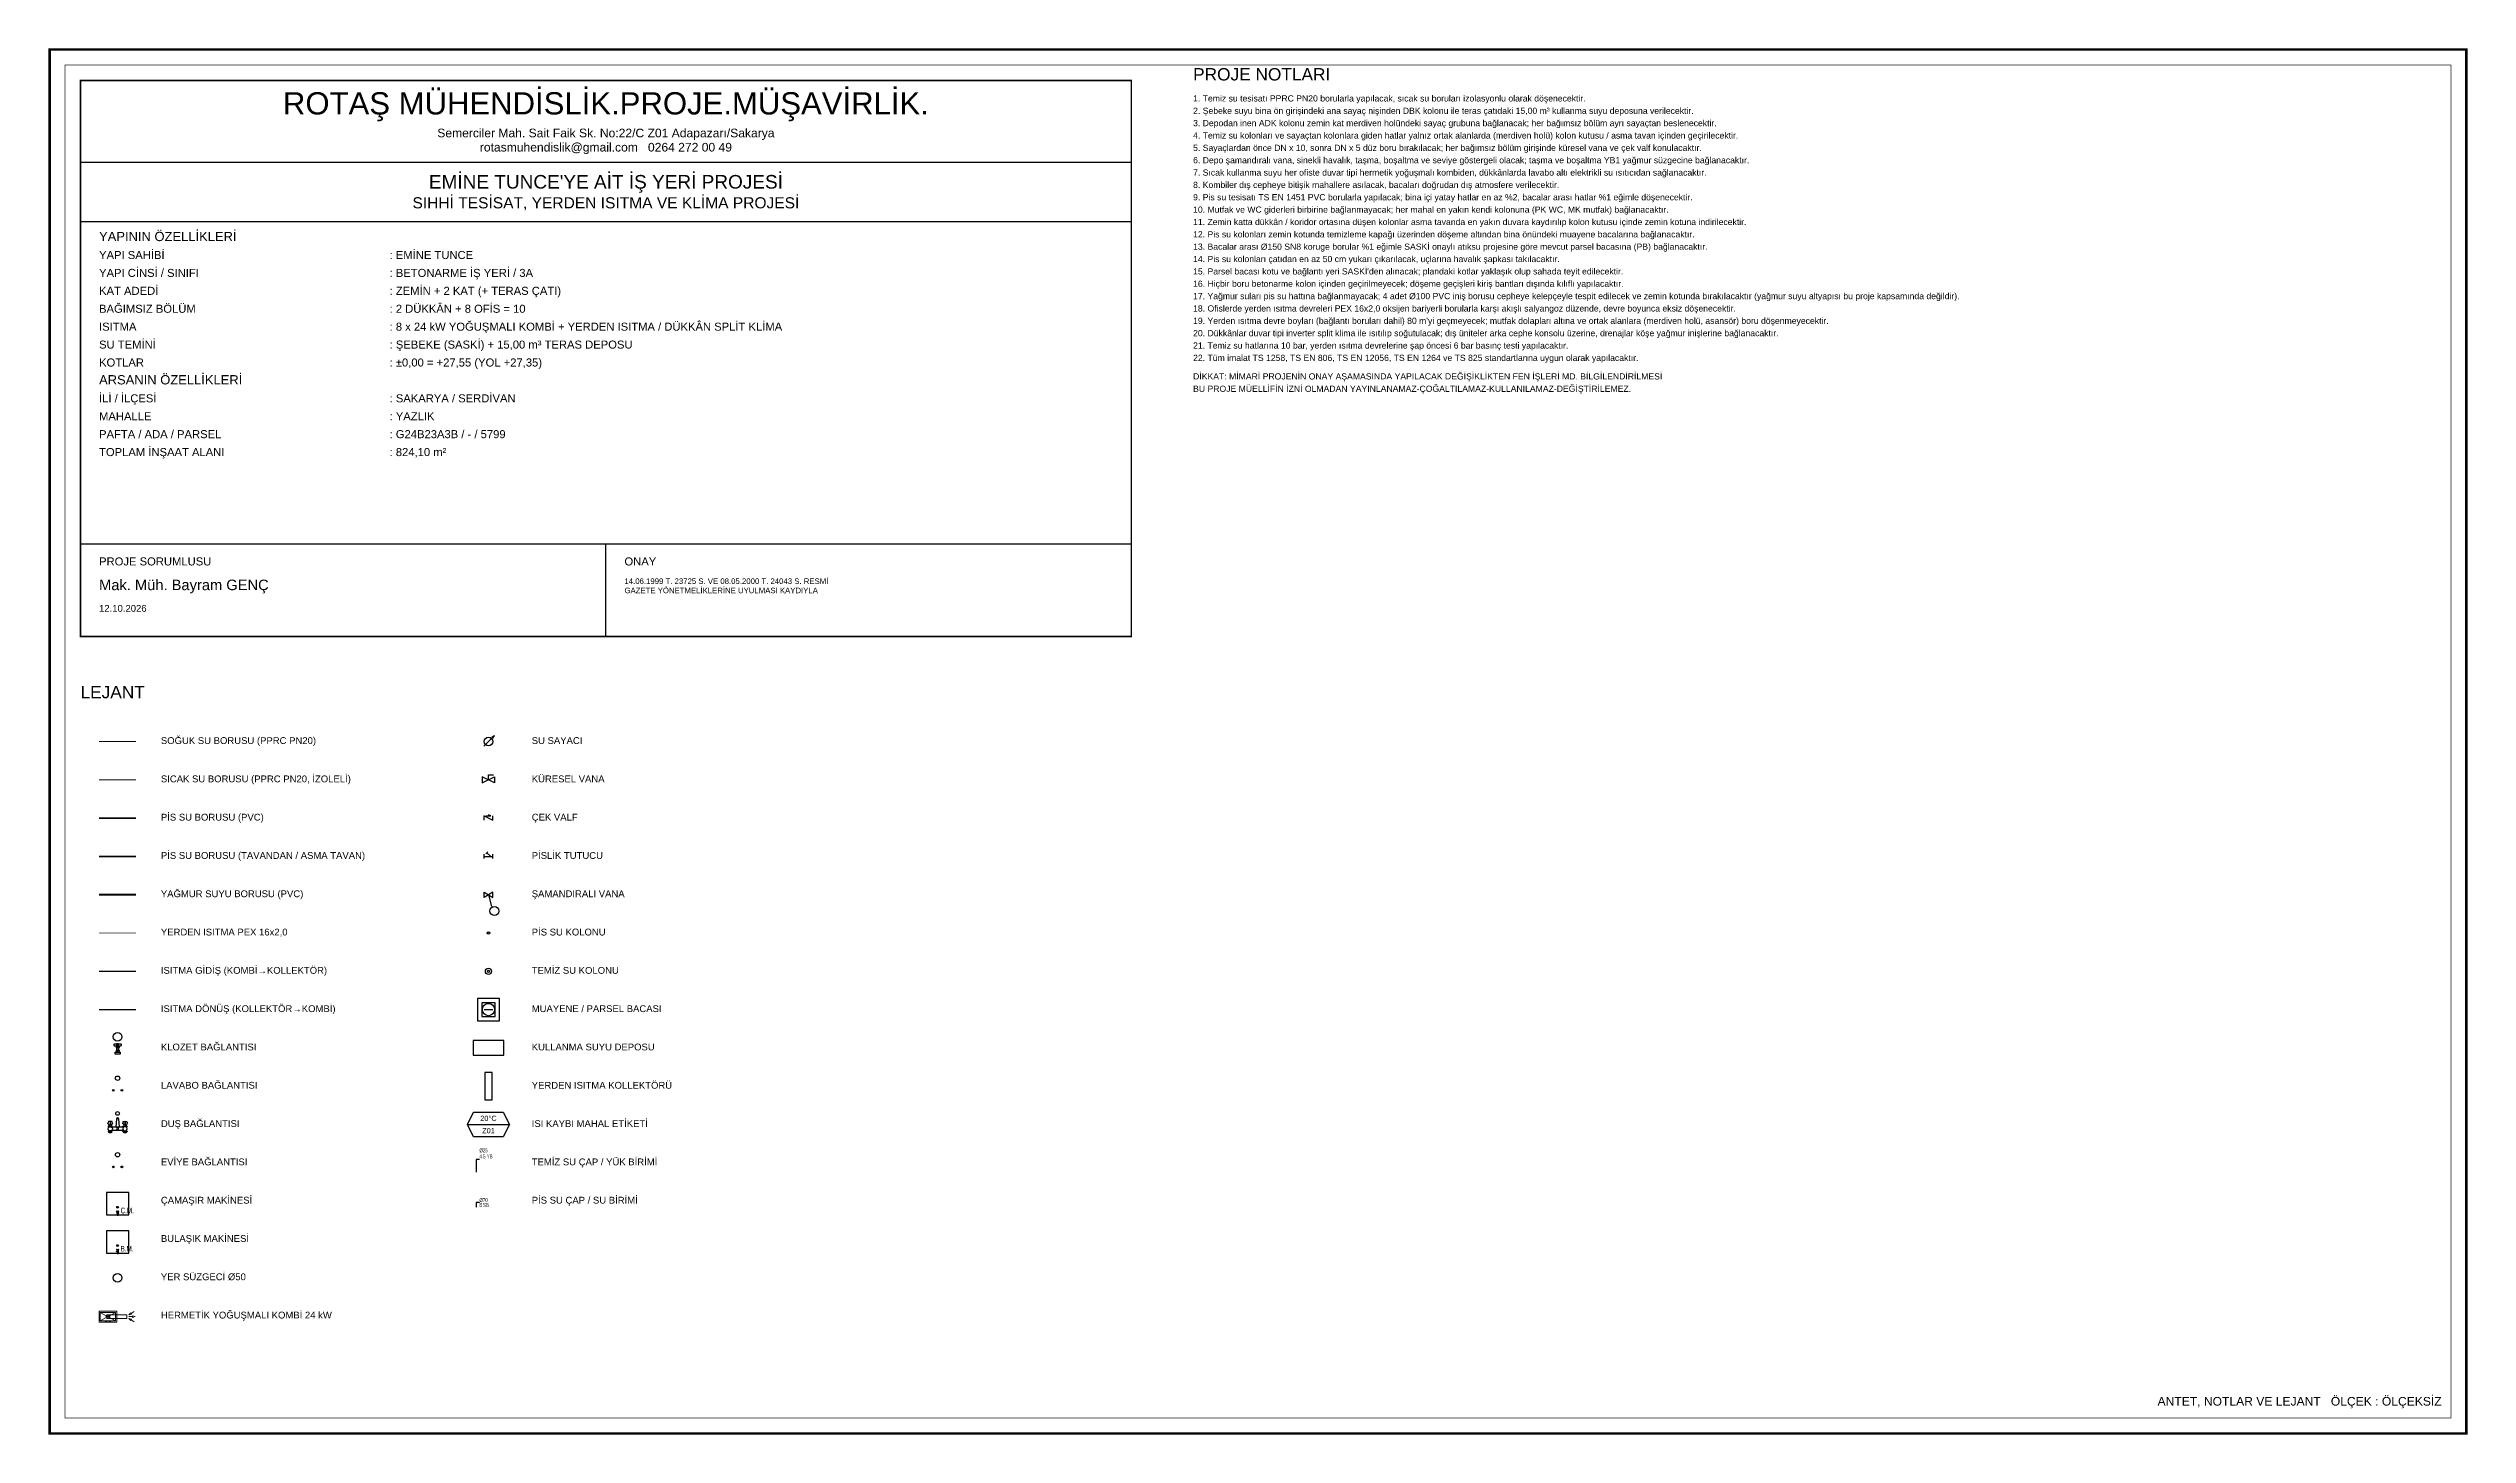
# Model space of a CAD drawing. Header units: centimetres. Extents: x -3952 to 26292, y -15092 to -10712.
# Drawn here: x -3952 to -38, y -13152 to -10908 of the extents above; entities that cross this region are included whole.
import ezdxf
from ezdxf.enums import TextEntityAlignment as Align

# ---------------------------------------------------------------- set-up
doc = ezdxf.new("R2010")
doc.units = ezdxf.units.CM
for name, pattern in [('BASMA HATTI', [31, 25, -6]), ('DASHED', [18, 12, -6]), ('ISITMA DONUS HATTI', [26, 20, -6]), ('PIS', [38, 30, -8]), ('PISSU HATTI', [26, 20, -6]), ('YAGMUR HATTI', [36, 30, -6])]:
    doc.linetypes.add(name, pattern=pattern)
for name, color, linetype in [('MD-YUK-BIRIMI', 7, 'Continuous'), ('MTY-ISIKAYBIMAHAL', 2, 'Continuous'), ('MTY-ISITMA-DONUS-BORU', 30, 'ISITMA DONUS HATTI'), ('MTY-ISITMA-GIDIS-BORU', 10, 'Continuous'), ('MTY-KOLLETOR', 7, 'Continuous'), ('MTY-PAFTA', 7, 'Continuous'), ('MTY-PEX-BORU', 1, 'Continuous'), ('MTY-PIS-SU-BORUSU', 6, 'PIS'), ('MTY-PISSU-BORU-TAVANDAN', 6, 'PISSU HATTI'), ('MTY-PISSU-CAP', 211, 'Continuous'), ('MTY-PISSU-KOLON', 211, 'DASHED'), ('MTY-ROGAR', 5, 'Continuous'), ('MTY-SICAKSU-BORU', 1, 'BASMA HATTI'), ('MTY-SOGUKSU-BORU', 5, 'Continuous'), ('MTY-TEFRIS', 15, 'Continuous'), ('MTY-TEMIZSU-CAP', 101, 'Continuous'), ('MTY-VANA', 1, 'Continuous'), ('MTY-YAGMUR-BORUSU', 3, 'YAGMUR HATTI'), ('MTY-YAZI', 7, 'Continuous'), ('MTY-YUK-BIRIMI', 7, 'Continuous'), ('RAST-TEM-SU DEPOSU', 11, 'Continuous')]:
    doc.layers.add(name, color=color, linetype=linetype)
doc.layers.add('ROTAS-PAFTA-SINIRI', color=8, linetype='Continuous', plot=False)
doc.styles.add('CAP', font='wturkce.SHX', dxfattribs={"width": 0.65})
doc.styles.add('MTY_CAP', font='wturkce.SHX', dxfattribs={"width": 0.65, "height": 20})
doc.styles.add('MTYCAPLT', font='arial.ttf', dxfattribs={"width": 0.65, "height": 1})
doc.styles.add('ROTAS', font='arial.ttf')

# ---------------------------------------------------------------- blocks, each defined once
blk = doc.blocks.new('ROTAS_PAFTA')
blk.add_lwpolyline([(0, 0), (1, 0), (1, 1), (0, 1)], close=True)
blk = doc.blocks.new('KLOZET1')
at = {"layer": 'MTY-TEFRIS', "color": 15}
blk.add_lwpolyline([(-3.9, 11.4, 0.414214), (-4.5, 10.8), (-4.5, 10.3, 0.414214), (-3.9, 9.7), (3.9, 9.7, 0.414214), (4.5, 10.3), (4.5, 10.8, 0.414214), (3.9, 11.4)], format="xyb", close=True, dxfattribs=at)
for points in [[(3, 0), (-3, 0), (-3, 2.3), (3, 2.3)], [(-0.8, 11.5), (0.8, 11.5), (0.8, 12), (-0.8, 12)], [(-0.8, 8.9), (0.8, 8.9), (0.8, 9.7), (-0.8, 9.7)]]:
    blk.add_lwpolyline(points, close=True, dxfattribs=at)
for points in [[(-1.6, 8.6), (-1.6, 7.5)], [(-1.6, 4.4), (-1.6, 3.4)], [(-1.3, 3.2), (-1.3, 2.3), (1.4, 2.3), (1.4, 3.2)], [(-1.2, 7.2), (-1.2, 4.8)], [(1.1, 8.9), (-1.1, 8.9)], [(-1.1, 7.3), (1.1, 7.3)], [(1.1, 4.7), (-1.1, 4.7)], [(-1.1, 3.1), (1.1, 3.1)], [(-0.5, 8.6), (-0.5, 7.5)], [(-0.5, 4.4), (-0.5, 3.4)], [(0.6, 8.6), (0.6, 7.5)], [(0.6, 4.4), (0.6, 3.4)], [(1.3, 4.8), (1.3, 5.2), (1.3, 7.2)], [(1.7, 8.6), (1.7, 7.5)], [(1.7, 4.4), (1.7, 3.4)]]:
    blk.add_lwpolyline(points, dxfattribs=at)
at = {"layer": 'MTY-TEFRIS', "color": 15, "elevation": 0}
for points in [[(-1, 10.3), (-1, 10.8, -0.414214), (-0.4, 11.4)], [(1, 10.3), (1, 10.8, 0.414214), (0.4, 11.4)]]:
    blk.add_lwpolyline(points, format="xyb", dxfattribs=at)
at = {"layer": 'MTY-TEFRIS', "color": 6}
blk.add_circle((0, 20), 5, dxfattribs=at)
at = {"layer": 'MTY-TEFRIS', "color": 15}
for centre, radius, start, end in [((-1.1, 8.1), 0.734, 41.7592, 138.241), ((-1.1, 8), 0.734, 221.7593, 318.2408), ((-1.1, 4), 0.734, 41.7592, 138.241), ((-1.1, 3.8), 0.734, 221.7593, 318.2408), ((-0.4, 10.3, 0), 0.641, 179.9998, 270.0001), ((0, 8.1), 0.734, 41.7592, 138.241), ((0, 8), 0.734, 221.7593, 318.2408), ((0, 4), 0.734, 41.7592, 138.241), ((0, 3.8), 0.734, 221.7593, 318.2408), ((0.4, 10.3, 0), 0.641, 270.0001, 0), ((1.1, 8.1), 0.734, 41.7592, 138.241), ((1.1, 8), 0.734, 221.7593, 318.2408), ((1.1, 4), 0.734, 41.7592, 138.241), ((1.1, 3.8), 0.734, 221.7593, 318.2408)]:
    blk.add_arc(centre, radius, start, end, dxfattribs=at)
at = {"layer": 'MD-YUK-BIRIMI', "color": 6, "style": 'MTYCAPLT', "width": 0.65}
for tag, p in [('PSCP_001', (-1.3, 24.5)), ('PS_001', (-0.6, 19.5))]:
    blk.add_attdef(tag, p, '', height=1, dxfattribs=at)
at = {"layer": 'MD-YUK-BIRIMI', "color": 3, "style": 'MTYCAPLT', "width": 0.65}
for tag, p in [('SOCP_001', (-1.3, 1.8)), ('SO_001', (-0.7, -0.5))]:
    blk.add_attdef(tag, p, '', height=1, dxfattribs=at)
blk = doc.blocks.new('LAVABO1')
at = {"layer": 'MTY-TEFRIS', "color": 3, "ltscale": 10}
blk.add_circle((-5, 1), 1, dxfattribs=at)
at = {"layer": 'MTY-TEFRIS', "color": 6}
blk.add_circle((0, 15), 2.5, dxfattribs=at)
at = {"layer": 'MTY-TEFRIS', "color": 1, "ltscale": 10}
blk.add_circle((5, 1), 1, dxfattribs=at)
at = {"layer": 'MD-YUK-BIRIMI', "color": 3, "style": 'MTYCAPLT', "width": 0.65}
for tag, p in [('SOCP_001', (-6.3, -0.5)), ('SO_001', (-5.7, 0.5))]:
    blk.add_attdef(tag, p, '', height=1, dxfattribs=at)
at = {"layer": 'MD-YUK-BIRIMI', "color": 6, "style": 'MTYCAPLT', "width": 0.65}
for tag, p in [('PSCP_001', (-1.3, 17)), ('PS_001', (-0.6, 14.5))]:
    blk.add_attdef(tag, p, '', height=1, dxfattribs=at)
at = {"layer": 'MD-YUK-BIRIMI', "color": 1, "style": 'MTYCAPLT', "width": 0.65}
for tag, p in [('SCCP_001', (3.7, -0.5)), ('SC_001', (4.4, 0.5))]:
    blk.add_attdef(tag, p, '', height=1, dxfattribs=at)
blk = doc.blocks.new('DUS TEKNESI1')
at = {"layer": 'MTY-TEFRIS'}
for points in [[(-10, 13.9), (-10, 12.2, -0.146062), (-11.3, 8.9, 0.113221), (-13.3, 11.5, -0.416893), (-13.3, 12)], [(-6.7, 12, -0.17585), (-7.5, 13.9), (-12.5, 13.9, -0.17585), (-13.3, 12)], [(-12.8, 0.5), (-12.8, 0), (-10, 0), (-7.2, 0), (-7.2, 0.5, 0.153746), (-12.8, 0.5), (-10, 0.5), (-7.2, 0.5)], [(-8.6, 6.9, -0.601952), (-8.6, 1.6), (-8.6, 0.8)], [(0, 18.4), (-0.6, 18.4, 0.391322), (-1.3, 17.8), (-2.2, 6.3)], [(0, 18.4), (0.6, 18.4, -0.391322), (1.3, 17.8), (2.2, 6.3)], [(6.7, 12, 0.17585), (7.5, 13.9), (12.5, 13.9, 0.17585), (13.3, 12)], [(8.6, 6.9, 0.601952), (8.6, 1.6), (11.4, 1.6, 0.601952), (11.4, 6.9)], [(12.8, 0.5), (12.8, 0), (10, 0), (7.2, 0), (7.2, 0.5, -0.153746), (12.8, 0.5), (10, 0.5), (7.2, 0.5)], [(10, 13.9), (10, 12.2, 0.146062), (11.3, 8.9, -0.113221), (13.3, 11.5)]]:
    blk.add_lwpolyline(points, format="xyb", dxfattribs=at)
for points in [[(-12.8, 7.5), (-10, 7.5), (-7.2, 7.5), (-7.2, 8), (-10, 8), (-12.8, 8)], [(-8.6, 0), (-8.6, -1), (-11.4, -1), (-11.4, 0)], [(12.8, 7.5), (10, 7.5), (7.2, 7.5), (7.2, 8), (10, 8), (12.8, 8)], [(11.4, 0), (11.4, -1), (8.6, -1), (8.6, 0)]]:
    blk.add_lwpolyline(points, close=True, dxfattribs=at)
for points in [[(-11.6, 9.5), (-11.6, 8)], [(-11.4, 7.5), (-11.4, 6.9), (-8.6, 6.9)], [(-8.6, 1.6), (-11.4, 1.6), (-11.4, 0.8)], [(-8.6, 7.5), (-8.6, 6.9)], [(-8.4, 9.5), (-8.4, 8)], [(7.8, 6.3), (-7.8, 6.3)], [(-7.8, 2.3), (7.8, 2.3)], [(8.4, 9.5), (8.4, 8)], [(11.4, 7.5), (11.4, 6.9), (8.6, 6.9)], [(8.6, 7.5), (8.6, 6.9)], [(8.6, 1.6), (8.6, 0.8)], [(11.4, 1.6), (11.4, 0.8)], [(11.6, 9.5), (11.6, 8)]]:
    blk.add_lwpolyline(points, dxfattribs=at)
at = {"layer": 'MTY-TEFRIS', "color": 6}
blk.add_circle((0, 25), 2.5, dxfattribs=at)
at = {"layer": 'MTY-TEFRIS'}
for centre, radius, start, end in [((-10, 4.3), 2.96, 117.9084, 242.0919), ((-10, 2.2), 11.8, 79.4131, 100.5868), ((-3.8, 12.8), 6.25, 185.208, 218.4476), ((-2, 5.9), 7.27, 130.2551, 156.0938), ((-6.9, 11.7), 0.344, 310.5655, 41.0891), ((0, 17.2), 1.6, 330.6975, 209.3026), ((0, 4.3), 1.37, 90.0002, 270.0001), ((0, 4.3), 1.37, 270.0001, 90.0002), ((6.9, 11.7), 0.344, 138.9108, 229.4346), ((2, 5.9), 7.27, 23.9063, 49.7447), ((10, 2.2), 11.8, 79.4131, 100.5868), ((3.8, 12.8), 6.25, 321.5525, 354.7921), ((13.1, 11.7), 0.344, 310.5655, 41.0891)]:
    blk.add_arc(centre, radius, start, end, dxfattribs=at)
at = {"layer": 'MD-YUK-BIRIMI', "color": 3, "style": 'MTYCAPLT', "width": 0.65}
for tag, p in [('SO_001', (-10.7, -0.5)), ('SOCP_001', (-11.3, -1.5))]:
    blk.add_attdef(tag, p, '', height=1, dxfattribs=at)
at = {"layer": 'MD-YUK-BIRIMI', "color": 6, "style": 'MTYCAPLT', "width": 0.65}
for tag, p in [('PSCP_001', (-1.3, 27)), ('PS_001', (-0.6, 24.5))]:
    blk.add_attdef(tag, p, '', height=1, dxfattribs=at)
at = {"layer": 'MD-YUK-BIRIMI', "color": 1, "style": 'MTYCAPLT', "width": 0.65}
for tag, p in [('SC_001', (9.4, -0.5)), ('SCCP_001', (8.7, -1.5))]:
    blk.add_attdef(tag, p, '', height=1, dxfattribs=at)
blk = doc.blocks.new('EVIYE1')
at = {"layer": 'MTY-TEFRIS', "color": 3, "ltscale": 10}
blk.add_circle((-5, 1), 1, dxfattribs=at)
at = {"layer": 'MTY-TEFRIS', "color": 6}
blk.add_circle((0, 15), 2.5, dxfattribs=at)
at = {"layer": 'MTY-TEFRIS', "color": 1, "ltscale": 10}
blk.add_circle((5, 1), 1, dxfattribs=at)
at = {"layer": 'MD-YUK-BIRIMI', "color": 3, "style": 'MTYCAPLT', "width": 0.65}
for tag, p in [('SOCP_001', (-6.3, -0.5)), ('SO_001', (-5.7, 0.5))]:
    blk.add_attdef(tag, p, '', height=1, dxfattribs=at)
at = {"layer": 'MD-YUK-BIRIMI', "color": 6, "style": 'MTYCAPLT', "width": 0.65}
for tag, p in [('PSCP_001', (-1.3, 17)), ('PS_001', (-0.6, 14.5))]:
    blk.add_attdef(tag, p, '', height=1, dxfattribs=at)
at = {"layer": 'MD-YUK-BIRIMI', "color": 1, "style": 'MTYCAPLT', "width": 0.65}
for tag, p in [('SCCP_001', (3.7, -0.5)), ('SC_001', (4.4, 0.5))]:
    blk.add_attdef(tag, p, '', height=1, dxfattribs=at)
blk = doc.blocks.new('CAMASIR MAKINASI1')
at = {"layer": 'MTY-TEFRIS'}
for p, q in [((-0.9, 0), (-0.9, -1.5)), ((-0.9, -1.5), (1.1, -1.5)), ((1.1, -1.5), (1.1, 0))]:
    blk.add_line(p, q, dxfattribs=at)
for points in [[(-30, 0), (30, 0), (30, 60), (-30, 60)], [(2.5, 0.4), (2.5, 0), (-2.5, 0), (-2.5, 0.4)]]:
    blk.add_lwpolyline(points, close=True, dxfattribs=at)
for points in [[(-1.8, 8.2, 0.414214), (-1.4, 8.2), (-1.3, 8.2, 0.414214), (-1.3, 8.7), (-2.1, 9.4, 0.414214), (-2.5, 9.4), (-2.6, 9.3, 0.414214), (-2.6, 8.9)], [(-1.8, 5.3, -0.414214), (-1.4, 5.3), (-1.3, 5.2, -0.414214), (-1.3, 4.8), (-2.1, 4, -0.414214), (-2.5, 4), (-2.6, 4.1, -0.414214), (-2.6, 4.6)], [(1.5, 8.7, 0.414214), (1.5, 8.2), (1.6, 8.2, 0.414214), (2, 8.2), (2.8, 8.9, 0.414214), (2.8, 9.3), (2.7, 9.4, 0.414214), (2.3, 9.4)], [(1.5, 4.8, -0.414214), (1.5, 5.2), (1.6, 5.3, -0.414214), (2, 5.3), (2.8, 4.6, -0.414214), (2.8, 4.1), (2.7, 4, -0.414214), (2.3, 4)]]:
    blk.add_lwpolyline(points, format="xyb", close=True, dxfattribs=at)
for points in [[(-1.5, 8.1), (-1.1, 7.7)], [(-1.5, 5.3), (-1.1, 5.7)], [(-1.3, 8.3), (-0.9, 7.9)], [(-1.3, 5.2), (-0.9, 5.6)], [(-0.9, 4.4), (-0.9, 0.4)], [(1.5, 8.3), (1.1, 7.9)], [(1.5, 5.2), (1.1, 5.6)], [(1.1, 4.4), (1.1, 0.4)], [(1.6, 8.1), (1.3, 7.7)], [(1.6, 5.3), (1.3, 5.7)]]:
    blk.add_lwpolyline(points, dxfattribs=at)
at = {"layer": 'MTY-TEFRIS', "color": 6}
blk.add_circle((0, 20), 2.5, dxfattribs=at)
at = {"layer": 'MTY-TEFRIS'}
for radius in [1.54, 0.581]:
    blk.add_circle((0.1, 6.7), radius, dxfattribs=at)
for start, end in [(143.13402, 216.86567), (53.13416, 126.86603), (233.13424, 306.86588), (323.13387, 36.86588)]:
    blk.add_arc((0.1, 6.7), 2.51, start, end, dxfattribs=at)
at = {"layer": 'MD-YUK-BIRIMI', "color": 6, "style": 'MTYCAPLT', "width": 0.65}
for tag, p in [('PSCP_001', (-1.3, 22)), ('PS_001', (-0.6, 19.5))]:
    blk.add_attdef(tag, p, '', height=1, dxfattribs=at)
at = {"layer": 'MD-YUK-BIRIMI', "color": 3, "style": 'MTYCAPLT', "width": 0.65}
for tag, p in [('SO_001', (-0.7, -0.5)), ('SOCP_001', (-1.2, -2))]:
    blk.add_attdef(tag, p, '', height=1, dxfattribs=at)
at = {"layer": 'MTY-TEFRIS', "color": 15, "style": 'MTYCAPLT', "width": 0.65}
blk.add_text('Ç.M.', height=15, dxfattribs=at).set_placement((8.1, 11.6), align=Align.MIDDLE_LEFT)
blk = doc.blocks.new('BULASIK MAKINASI1')
at = {"layer": 'MTY-TEFRIS'}
for p, q in [((-0.9, 0), (-0.9, -1.5)), ((-0.9, -1.5), (1.1, -1.5)), ((1.1, -1.5), (1.1, 0))]:
    blk.add_line(p, q, dxfattribs=at)
at = {"layer": 'MTY-TEFRIS', "color": 15}
blk.add_lwpolyline([(-30, 0), (30, 0), (30, 60), (-30, 60)], close=True, dxfattribs=at)
at = {"layer": 'MTY-TEFRIS'}
for points in [[(-1.8, 8.2, 0.414214), (-1.4, 8.2), (-1.3, 8.2, 0.414214), (-1.3, 8.7), (-2.1, 9.4, 0.414214), (-2.5, 9.4), (-2.6, 9.3, 0.414214), (-2.6, 8.9)], [(-1.8, 5.3, -0.414214), (-1.4, 5.3), (-1.3, 5.2, -0.414214), (-1.3, 4.8), (-2.1, 4, -0.414214), (-2.5, 4), (-2.6, 4.1, -0.414214), (-2.6, 4.6)], [(1.5, 8.7, 0.414214), (1.5, 8.2), (1.6, 8.2, 0.414214), (2, 8.2), (2.8, 8.9, 0.414214), (2.8, 9.3), (2.7, 9.4, 0.414214), (2.3, 9.4)], [(1.5, 4.8, -0.414214), (1.5, 5.2), (1.6, 5.3, -0.414214), (2, 5.3), (2.8, 4.6, -0.414214), (2.8, 4.1), (2.7, 4, -0.414214), (2.3, 4)]]:
    blk.add_lwpolyline(points, format="xyb", close=True, dxfattribs=at)
blk.add_lwpolyline([(2.5, 0.4), (2.5, 0), (-2.5, 0), (-2.5, 0.4)], close=True, dxfattribs=at)
for points in [[(-1.5, 8.1), (-1.1, 7.7)], [(-1.5, 5.3), (-1.1, 5.7)], [(-1.3, 8.3), (-0.9, 7.9)], [(-1.3, 5.2), (-0.9, 5.6)], [(-0.9, 4.4), (-0.9, 0.4)], [(1.5, 8.3), (1.1, 7.9)], [(1.5, 5.2), (1.1, 5.6)], [(1.1, 4.4), (1.1, 0.4)], [(1.6, 8.1), (1.3, 7.7)], [(1.6, 5.3), (1.3, 5.7)]]:
    blk.add_lwpolyline(points, dxfattribs=at)
at = {"layer": 'MTY-TEFRIS', "color": 6}
blk.add_circle((0, 20), 2.5, dxfattribs=at)
at = {"layer": 'MTY-TEFRIS'}
for radius in [1.54, 0.581]:
    blk.add_circle((0.1, 6.7), radius, dxfattribs=at)
for start, end in [(143.13402, 216.86567), (53.13416, 126.86603), (233.13424, 306.86588), (323.13387, 36.86588)]:
    blk.add_arc((0.1, 6.7), 2.51, start, end, dxfattribs=at)
at = {"layer": 'MD-YUK-BIRIMI', "color": 6, "style": 'MTYCAPLT', "width": 0.65}
for tag, p in [('PSCP', (0, 22.5)), ('PS', (0, 20))]:
    blk.add_attdef(tag, text='', height=1, dxfattribs=at).set_placement(p, align=Align.MIDDLE_CENTER)
at = {"layer": 'MD-YUK-BIRIMI', "color": 3, "style": 'MTYCAPLT', "width": 0.65}
for tag, p in [('SO', (0, 0)), ('SOCP', (0.1, -1.5))]:
    blk.add_attdef(tag, text='', height=1, dxfattribs=at).set_placement(p, align=Align.MIDDLE_CENTER)
at = {"layer": 'MTY-TEFRIS', "color": 15, "style": 'MTYCAPLT', "width": 0.65}
blk.add_text('B.M.', height=15, dxfattribs=at).set_placement((8.1, 11.6), align=Align.MIDDLE_LEFT)
blk = doc.blocks.new('YER SUZGECI DN501')
at = {"layer": 'MTY-TEFRIS', "color": 6}
blk.add_circle((0, 0), 3.5, dxfattribs=at)
at = {"layer": 'MD-YUK-BIRIMI', "color": 6, "style": 'MTYCAPLT', "width": 0.65}
for tag, p in [('PSCP_001', (-1.3, 0.7)), ('PS_001', (-0.6, -0.5))]:
    blk.add_attdef(tag, p, '', height=1, dxfattribs=at)
blk = doc.blocks.new('KOMBI1')
at = {"layer": 'MTY-TEFRIS', "color": 1, "lineweight": 20, "ltscale": 40}
for p, q in [((19.5, 17.5), (3.4, 26.6)), ((19.5, 12.5), (3.4, 3.4)), ((18.9, 15), (28.9, 15)), ((23.9, 20), (23.9, 10)), ((44.4, 26.6), (28.2, 17.5)), ((44.4, 3.4), (28.2, 12.5))]:
    blk.add_line(p, q, dxfattribs=at)
at = {"layer": 'MTY-TEFRIS', "color": 7, "lineweight": 20, "ltscale": 40}
for p, q in [((23.9, 20), (75.3, 20)), ((23.9, 10), (75.3, 10)), ((75.3, 20), (75.3, 10)), ((85.4, 25.3), (80.3, 20)), ((87.4, 21.8), (80.3, 20)), ((80.3, 15), (90.3, 15)), ((87.4, 8.2), (80.3, 10)), ((85.4, 4.7), (80.3, 10)), ((86.4, 23.6), (85.4, 25.3)), ((86.4, 6.5), (85.4, 4.7)), ((95, 28.6), (86.4, 23.6)), ((86.4, 23.6), (87.4, 21.8)), ((86.4, 6.5), (87.4, 8.2)), ((95, 1.4), (86.4, 6.5)), ((90.3, 15), (90.3, 17)), ((90.3, 17), (97.3, 15)), ((90.3, 15), (90.3, 13)), ((90.3, 13), (97.3, 15))]:
    blk.add_line(p, q, dxfattribs=at)
blk.add_lwpolyline([(0, 0), (47.8, 0), (47.8, 30), (0, 30)], close=True, dxfattribs=at)
at = {"layer": 'MTY-TEFRIS', "color": 1, "lineweight": 20, "ltscale": 40}
blk.add_lwpolyline([(3.4, 3.4), (44.4, 3.4), (44.4, 26.6), (3.4, 26.6)], close=True, dxfattribs=at)
at = {"layer": 'MTY-TEFRIS', "color": 3, "ltscale": 10}
blk.add_circle((18.9, 1), 1, dxfattribs=at)
at = {"layer": 'MTY-TEFRIS', "color": 7, "lineweight": 20, "ltscale": 40}
blk.add_circle((23.9, 15), 5, dxfattribs=at)
at = {"layer": 'MTY-TEFRIS', "color": 1, "ltscale": 10}
blk.add_circle((28.9, 1), 1, dxfattribs=at)
at = {"layer": 'MD-YUK-BIRIMI', "color": 3, "style": 'MTYCAPLT', "width": 0.65}
for tag, p in [('SOCP_001', (17.6, -0.5)), ('SO_001', (18.2, 0.5))]:
    blk.add_attdef(tag, p, '', height=1, dxfattribs=at)
at = {"layer": 'MD-YUK-BIRIMI', "color": 1, "style": 'MTYCAPLT', "width": 0.65}
for tag, p in [('SCCP_001', (27.6, -0.5)), ('SC_001', (28.3, 0.5))]:
    blk.add_attdef(tag, p, '', height=1, dxfattribs=at)
blk = doc.blocks.new('MTY-SU SAYACI')
at = {"layer": 'MTY-VANA'}
blk.add_hatch(color=256, dxfattribs=at).paths.add_polyline_path([(9.8, 9.8), (5.6, 7), (7, 5.6)])
for p, q in [((-7.3, -7.3), (6.3, 6.3)), ((5.6, 7), (9.8, 9.8)), ((7, 5.6), (5.6, 7)), ((7, 5.6), (9.8, 9.8))]:
    blk.add_line(p, q, dxfattribs=at)
blk.add_circle((0, 0), 7, dxfattribs=at)
blk.add_attdef('CAP', (2, 0.9), '', height=2.5, rotation=225, dxfattribs=at)
blk = doc.blocks.new('MTY-KURESEL VANA')
at = {"layer": 'MTY-VANA'}
for p, q in [((0, 0), (0, 8)), ((0, 8), (8, 8))]:
    blk.add_line(p, q, dxfattribs=at)
blk.add_lwpolyline([(-10, 5), (-10, -5), (10, 5), (10, -5), (-10, 5)], dxfattribs=at)
at = {"layer": 'MTY-VANA', "style": 'MTYCAPLT', "width": 0.65}
blk.add_attdef('CAP', text='', height=10, dxfattribs=at).set_placement((-1.1, 0), align=Align.CENTER)
blk = doc.blocks.new('MTY-CEKVALF VANA')
at = {"layer": 'MTY-VANA'}
h = blk.add_hatch(color=256, dxfattribs=at)
edge = h.paths.add_edge_path()
edge.add_arc((-10, 5), 1.41, 180, 540, ccw=False)
for p, q in [((-10, -5), (-10, 5)), ((-10, 5), (10, -5)), ((-5.6, 5), (5.6, 5)), ((5.6, 5), (0, 7.3)), ((10, -5), (10, 5))]:
    blk.add_line(p, q, dxfattribs=at)
at = {"layer": 'MTY-VANA', "style": 'CAP', "width": 0.65}
blk.add_attdef('CAP', text='', height=5, rotation=153.4349, dxfattribs=at).set_placement((0, 0), align=Align.CENTER)
blk = doc.blocks.new('MTY-PISLIK TUTUCU')
at = {"layer": 'MTY-VANA'}
for p, q in [((-10, -5), (-10, 5)), ((-10, 0), (10, 0)), ((10, -5), (10, 5))]:
    blk.add_line(p, q, dxfattribs=at)
at = {"layer": 'MTY-VANA', "color": 1, "ltscale": 75}
for p, q in [((-6.1, 5.8), (-1.4, 10.5)), ((5.1, 0), (-3.7, 8.1))]:
    blk.add_line(p, q, dxfattribs=at)
at = {"layer": 'MTY-VANA', "style": 'CAP', "width": 0.65}
blk.add_attdef('CAP', text='', height=5, dxfattribs=at).set_placement((0, 0), align=Align.CENTER)
blk = doc.blocks.new('MTY-PIS SU KOLON')
at = {"layer": 'MTY-PISSU-KOLON', "linetype": 'Continuous', "lineweight": -3}
blk.add_hatch(color=256, dxfattribs=at).paths.add_polyline_path([(-2.7, -0.1, 0.848135), (0, -0.1, -0.848135), (2.7, -0.1, 0.414214), (0, 2.6, 0.414214)])
blk.add_circle((0, 0), 3.5, dxfattribs=at)
blk = doc.blocks.new('MTY-TEMIZ SU CAP MB')
at = {"layer": 'MTY-TEMIZSU-CAP'}
for p, q in [((0.83, 3.1), (0, 3.1)), ((0, 3.1), (0, 0))]:
    blk.add_line(p, q, dxfattribs=at)
at = {"layer": 'MTY-TEMIZSU-CAP', "style": 'MTY_CAP', "width": 0.65}
for tag, p in [('SOCP_001', (0.83, 4.92)), ('SCCP_001', (0.83, 1.92))]:
    blk.add_attdef(tag, p, '', height=1, dxfattribs=at)
at = {"layer": 'MTY-YUK-BIRIMI', "color": 101, "style": 'MTY_CAP', "width": 0.65}
for tag, p in [('SO_001', (0.83, 3.42)), ('SC_001', (0.83, 0.42))]:
    blk.add_attdef(tag, p, '', height=1, dxfattribs=at)
blk = doc.blocks.new('MTY-PIS SU CAP SB')
at = {"layer": 'MTY-PISSU-CAP'}
for p, q in [((0.83, 1.17), (0, 1.17)), ((0, 1.17), (0, 0))]:
    blk.add_line(p, q, dxfattribs=at)
at = {"layer": 'MTY-PISSU-CAP', "style": 'MTY_CAP', "width": 0.65}
blk.add_attdef('PSCP_001', (0.83, 1.29), '', height=1, dxfattribs=at)
at = {"layer": 'MTY-YUK-BIRIMI', "color": 211, "style": 'MTY_CAP', "width": 0.65}
blk.add_attdef('PS_001', (0.83, 0.07), '', height=1, dxfattribs=at)

msp = doc.modelspace()

# ---------------------------------------------------------------- linework, layer by layer
at = {"layer": 'MTY-ISIKAYBIMAHAL'}
msp.add_line((-3274, -12650), (-3206, -12650), dxfattribs=at)
msp.add_lwpolyline([(-3274, -12650), (-3264, -12630), (-3216, -12630), (-3206, -12650), (-3216, -12670), (-3264, -12670)], close=True, dxfattribs=at)
at = {"layer": 'MTY-ISITMA-DONUS-BORU', "const_width": 2}
msp.add_lwpolyline([(-3870, -12464), (-3810, -12464)], dxfattribs=at)
at = {"layer": 'MTY-ISITMA-GIDIS-BORU', "const_width": 2}
msp.add_lwpolyline([(-3870, -12402), (-3810, -12402)], dxfattribs=at)
at = {"layer": 'MTY-KOLLETOR'}
msp.add_lwpolyline([(-3246, -12610), (-3234, -12610), (-3234, -12566), (-3246, -12566)], close=True, dxfattribs=at)
at = {"layer": 'MTY-PAFTA'}
for p, q in [((-3900, -11092), (-2200, -11092)), ((-3900, -11188), (-2200, -11188)), ((-3900, -11710), (-2200, -11710)), ((-3050, -11860), (-3050, -11710))]:
    msp.add_line(p, q, dxfattribs=at)
for points, const_width in [([(-3950, -13150), (-40, -13150), (-40, -10910), (-3950, -10910)], 4), ([(-3925, -13125), (-65, -13125), (-65, -10935), (-3925, -10935)], 1), ([(-3900, -11860), (-2200, -11860), (-2200, -10960), (-3900, -10960)], 2.5)]:
    msp.add_lwpolyline(points, close=True, dxfattribs=dict(at, const_width=const_width))
at = {"layer": 'MTY-PEX-BORU', "const_width": 1.2}
msp.add_lwpolyline([(-3870, -12340), (-3810, -12340)], dxfattribs=at)
at = {"layer": 'MTY-PIS-SU-BORUSU', "const_width": 3}
msp.add_lwpolyline([(-3870, -12154), (-3810, -12154)], dxfattribs=at)
at = {"layer": 'MTY-PISSU-BORU-TAVANDAN', "const_width": 2.5}
msp.add_lwpolyline([(-3870, -12216), (-3810, -12216)], dxfattribs=at)
at = {"layer": 'MTY-ROGAR'}
msp.add_line((-3247.2, -12464), (-3232.8, -12464), dxfattribs=at)
for points in [[(-3258, -12482), (-3222, -12482), (-3222, -12446), (-3258, -12446)], [(-3251, -12475), (-3229, -12475), (-3229, -12453), (-3251, -12453)]]:
    msp.add_lwpolyline(points, close=True, dxfattribs=at)
msp.add_circle((-3240, -12464), 9.9, dxfattribs=at)
at = {"layer": 'MTY-SICAKSU-BORU', "const_width": 2}
msp.add_lwpolyline([(-3870, -12092), (-3810, -12092)], dxfattribs=at)
at = {"layer": 'MTY-SOGUKSU-BORU', "const_width": 2}
msp.add_lwpolyline([(-3870, -12030), (-3810, -12030)], dxfattribs=at)
at = {"layer": 'MTY-SOGUKSU-BORU'}
for radius in [5, 1.75]:
    msp.add_circle((-3240, -12402), radius, dxfattribs=at)
at = {"layer": 'MTY-VANA'}
msp.add_line((-3240, -12278), (-3235.2, -12297.2), dxfattribs=at)
msp.add_lwpolyline([(-3247.2, -12273.7), (-3232.8, -12282.3), (-3232.8, -12273.7), (-3247.2, -12282.3)], close=True, dxfattribs=at)
msp.add_circle((-3230.4, -12304.4), 7.2, dxfattribs=at)
at = {"layer": 'MTY-YAGMUR-BORUSU', "const_width": 3}
msp.add_lwpolyline([(-3870, -12278), (-3810, -12278)], dxfattribs=at)
at = {"layer": 'RAST-TEM-SU DEPOSU'}
msp.add_lwpolyline([(-3265, -12538), (-3215, -12538), (-3215, -12514), (-3265, -12514)], close=True, dxfattribs=at)

# ---------------------------------------------------------------- block references
at = {"layer": 'MTY-TEFRIS'}
msp.add_blockref('MTY-KURESEL VANA', (-3240, -12092), dxfattribs=at)
for name, p, xscale, yscale in [('MTY-PIS SU KOLON', (-3240, -12340), 0.6, 0.6), ('KLOZET1', (-3840, -12536), 1.4, 1.4), ('LAVABO1', (-3840, -12596), 1.4, 1.4), ('DUS TEKNESI1', (-3840, -12662), 1.2, 1.2), ('EVIYE1', (-3840, -12720), 1.4, 1.4), ('CAMASIR MAKINASI1', (-3840, -12796), 0.6, 0.6), ('BULASIK MAKINASI1', (-3840, -12858), 0.6, 0.6), ('YER SUZGECI DN501', (-3840, -12898), 2, 2), ('KOMBI1', (-3870, -12970), 0.6, 0.6)]:
    msp.add_blockref(name, p, dxfattribs=dict(at, xscale=xscale, yscale=yscale))
ref = msp.add_blockref('MTY-TEMIZ SU CAP MB', (-3260, -12727), dxfattribs=dict(at, xscale=6.5, yscale=6.5))
ref.add_attrib('SO_001', '4.5 YB', (-3254.6, -12704.8), dxfattribs={"layer": 'MTY-YUK-BIRIMI', "color": 101, "height": 6.5, "style": 'MTY_CAP', "width": 0.65})
ref.add_attrib('SOCP_001', 'Ø25', (-3254.6, -12695), dxfattribs={"layer": 'MTY-TEMIZSU-CAP', "height": 6.5, "style": 'MTY_CAP', "width": 0.65})
at = {"layer": 'MTY-TEFRIS', "xscale": 6.5, "yscale": 6.5}
msp.add_blockref('MTY-PIS SU CAP SB', (-3260, -12784), dxfattribs=at).add_auto_attribs({'PSCP_001': 'Ø70', 'PS_001': '8 SB'})
at = {"layer": 'MTY-VANA'}
msp.add_blockref('MTY-SU SAYACI', (-3240, -12030), dxfattribs=at)
at = {"layer": 'MTY-VANA', "xscale": 0.72, "yscale": 0.72}
for name, p in [('MTY-CEKVALF VANA', (-3240, -12154)), ('MTY-PISLIK TUTUCU', (-3240, -12216))]:
    msp.add_blockref(name, p, dxfattribs=at)
at = {"layer": 'ROTAS-PAFTA-SINIRI', "xscale": 3910, "yscale": 2240}
msp.add_blockref('ROTAS_PAFTA', (-3950, -13150), dxfattribs=at)

# ---------------------------------------------------------------- texts
at = {"layer": 'MTY-ISIKAYBIMAHAL', "style": 'ROTAS'}
for s, p in [('20°C', (-3240, -12640)), ('Z01', (-3240, -12660))]:
    msp.add_text(s, height=8.5, dxfattribs=at).set_placement(p, align=Align.MIDDLE_CENTER)
at = {"layer": 'MTY-PAFTA', "style": 'ROTAS'}
msp.add_text('ANTET, NOTLAR VE LEJANT   ÖLÇEK : ÖLÇEKSİZ', height=14, dxfattribs=at).set_placement((-80, -13105), align=Align.RIGHT)
at = {"layer": 'MTY-YAZI', "style": 'ROTAS'}
for s, height, p in [('PROJE NOTLARI', 20, (-2100, -10960)), ('1. Temiz su tesisatı PPRC PN20 borularla yapılacak, sıcak su boruları izolasyonlu olarak döşenecektir.', 10, (-2100, -10994)), ('3. Depodan inen ADK kolonu zemin kat merdiven holündeki sayaç grubuna bağlanacak; her bağımsız bölüm ayrı sayaçtan beslenecektir.', 10, (-2100, -11034)), ('2. Şebeke suyu bina ön girişindeki ana sayaç nişinden DBK kolonu ile teras çatıdaki 15,00 m³ kullanma suyu deposuna verilecektir.', 10, (-2100, -11014)), ('4. Temiz su kolonları ve sayaçtan kolonlara giden hatlar yalnız ortak alanlarda (merdiven holü) kolon kutusu / asma tavan içinden geçirilecektir.', 10, (-2100, -11054)), ('5. Sayaçlardan önce DN x 10, sonra DN x 5 düz boru bırakılacak; her bağımsız bölüm girişinde küresel vana ve çek valf konulacaktır.', 10, (-2100, -11074)), ('6. Depo şamandıralı vana, sinekli havalık, taşma, boşaltma ve seviye göstergeli olacak; taşma ve boşaltma YB1 yağmur süzgecine bağlanacaktır.', 10, (-2100, -11094)), ('7. Sıcak kullanma suyu her ofiste duvar tipi hermetik yoğuşmalı kombiden, dükkânlarda lavabo altı elektrikli su ısıtıcıdan sağlanacaktır.', 10, (-2100, -11114)), ('8. Kombiler dış cepheye bitişik mahallere asılacak, bacaları doğrudan dış atmosfere verilecektir.', 10, (-2100, -11134)), ('9. Pis su tesisatı TS EN 1451 PVC borularla yapılacak; bina içi yatay hatlar en az %2, bacalar arası hatlar %1 eğimle döşenecektir.', 10, (-2100, -11154)), ('10. Mutfak ve WC giderleri birbirine bağlanmayacak; her mahal en yakın kendi kolonuna (PK WC, MK mutfak) bağlanacaktır.', 10, (-2100, -11174)), ('11. Zemin katta dükkân / koridor ortasına düşen kolonlar asma tavanda en yakın duvara kaydırılıp kolon kutusu içinde zemin kotuna indirilecektir.', 10, (-2100, -11194)), ('YAPI SAHİBİ', 13, (-3870, -11249)), ('YAPININ ÖZELLİKLERİ', 15, (-3870, -11220)), (': EMİNE TUNCE', 13, (-3400, -11249)), ('12. Pis su kolonları zemin kotunda temizleme kapağı üzerinden döşeme altından bina önündeki muayene bacalarına bağlanacaktır.', 10, (-2100, -11214)), ('13. Bacalar arası Ø150 SN8 koruge borular %1 eğimle SASKİ onaylı atıksu projesine göre mevcut parsel bacasına (PB) bağlanacaktır.', 10, (-2100, -11234)), ('YAPI CİNSİ / SINIFI', 13, (-3870, -11278)), (': BETONARME İŞ YERİ / 3A', 13, (-3400, -11278)), ('14. Pis su kolonları çatıdan en az 50 cm yukarı çıkarılacak, uçlarına havalık şapkası takılacaktır.', 10, (-2100, -11254)), ("15. Parsel bacası kotu ve bağlantı yeri SASKİ'den alınacak; plandaki kotlar yaklaşık olup sahada teyit edilecektir.", 10, (-2100, -11274)), ('KAT ADEDİ', 13, (-3870, -11307)), (': ZEMİN + 2 KAT (+ TERAS ÇATI)', 13, (-3400, -11307)), ('16. Hiçbir boru betonarme kolon içinden geçirilmeyecek; döşeme geçişleri kiriş bantları dışında kılıflı yapılacaktır.', 10, (-2100, -11294)), ('17. Yağmur suları pis su hattına bağlanmayacak; 4 adet Ø100 PVC iniş borusu cepheye kelepçeyle tespit edilecek ve zemin kotunda bırakılacaktır (yağmur suyu altyapısı bu proje kapsamında değildir).', 10, (-2100, -11314)), ('BAĞIMSIZ BÖLÜM', 13, (-3870, -11336)), (': 2 DÜKKÂN + 8 OFİS = 10', 13, (-3400, -11336)), (': 8 x 24 kW YOĞUŞMALI KOMBİ + YERDEN ISITMA / DÜKKÂN SPLİT KLİMA', 13, (-3400, -11365)), ('18. Ofislerde yerden ısıtma devreleri PEX 16x2,0 oksijen bariyerli borularla karşı akışlı salyangoz düzende, devre boyunca eksiz döşenecektir.', 10, (-2100, -11334)), ("19. Yerden ısıtma devre boyları (bağlantı boruları dahil) 80 m'yi geçmeyecek; mutfak dolapları altına ve ortak alanlara (merdiven holü, asansör) boru döşenmeyecektir.", 10, (-2100, -11354)), ('SU TEMİNİ', 13, (-3870, -11394)), ('ISITMA', 13, (-3870, -11365)), (': ŞEBEKE (SASKİ) + 15,00 m³ TERAS DEPOSU', 13, (-3400, -11394)), ('20. Dükkânlar duvar tipi inverter split klima ile ısıtılıp soğutulacak; dış üniteler arka cephe konsolu üzerine, drenajlar köşe yağmur inişlerine bağlanacaktır.', 10, (-2100, -11374)), ('21. Temiz su hatlarına 10 bar, yerden ısıtma devrelerine şap öncesi 6 bar basınç testi yapılacaktır.', 10, (-2100, -11394)), ('KOTLAR', 13, (-3870, -11423)), (': ±0,00 = +27,55 (YOL +27,35)', 13, (-3400, -11423)), ('22. Tüm imalat TS 1258, TS EN 806, TS EN 12056, TS EN 1264 ve TS 825 standartlarına uygun olarak yapılacaktır.', 10, (-2100, -11414)), ('ARSANIN ÖZELLİKLERİ', 15, (-3870, -11452)), ('İLİ / İLÇESİ', 13, (-3870, -11481)), (': SAKARYA / SERDİVAN', 13, (-3400, -11481)), ('DİKKAT: MİMARİ PROJENİN ONAY AŞAMASINDA YAPILACAK DEĞİŞİKLİKTEN FEN İŞLERİ MD. BİLGİLENDİRİLMESİ', 10, (-2100, -11444)), ('BU PROJE MÜELLİFİN İZNİ OLMADAN YAYINLANAMAZ-ÇOĞALTILAMAZ-KULLANILAMAZ-DEĞİŞTİRİLEMEZ.', 10, (-2100, -11464)), ('MAHALLE', 13, (-3870, -11510)), (': YAZLIK', 13, (-3400, -11510)), ('PAFTA / ADA / PARSEL', 13, (-3870, -11539)), (': G24B23A3B / - / 5799', 13, (-3400, -11539)), ('TOPLAM İNŞAAT ALANI', 13, (-3870, -11568)), (': 824,10 m²', 13, (-3400, -11568)), ('PROJE SORUMLUSU', 13, (-3870, -11745)), ('ONAY', 13, (-3020, -11745)), ('Mak. Müh. Bayram GENÇ', 17, (-3870, -11785)), ('GAZETE YÖNETMELİKLERİNE UYULMASI KAYDIYLA', 9, (-3020, -11790)), ('14.06.1999 T. 23725 S. VE 08.05.2000 T. 24043 S. RESMİ', 9, (-3020, -11775)), ('12.10.2026', 11, (-3870, -11820)), ('LEJANT', 20, (-3900, -11960)), ('SOĞUK SU BORUSU (PPRC PN20)', 11, (-3770, -12034)), ('SU SAYACI', 11, (-3170, -12034)), ('SICAK SU BORUSU (PPRC PN20, İZOLELİ)', 11, (-3770, -12096)), ('KÜRESEL VANA', 11, (-3170, -12096)), ('PİS SU BORUSU (PVC)', 11, (-3770, -12158)), ('ÇEK VALF', 11, (-3170, -12158)), ('PİS SU BORUSU (TAVANDAN / ASMA TAVAN)', 11, (-3770, -12220)), ('PİSLİK TUTUCU', 11, (-3170, -12220)), ('YAĞMUR SUYU BORUSU (PVC)', 11, (-3770, -12282)), ('ŞAMANDIRALI VANA', 11, (-3170, -12282)), ('YERDEN ISITMA PEX 16x2,0', 11, (-3770, -12344)), ('PİS SU KOLONU', 11, (-3170, -12344)), ('ISITMA GİDİŞ (KOMBİ→KOLLEKTÖR)', 11, (-3770, -12406)), ('TEMİZ SU KOLONU', 11, (-3170, -12406)), ('ISITMA DÖNÜŞ (KOLLEKTÖR→KOMBİ)', 11, (-3770, -12468)), ('MUAYENE / PARSEL BACASI', 11, (-3170, -12468)), ('KLOZET BAĞLANTISI', 11, (-3770, -12530)), ('KULLANMA SUYU DEPOSU', 11, (-3170, -12530)), ('LAVABO BAĞLANTISI', 11, (-3770, -12592)), ('YERDEN ISITMA KOLLEKTÖRÜ', 11, (-3170, -12592)), ('DUŞ BAĞLANTISI', 11, (-3770, -12654)), ('ISI KAYBI MAHAL ETİKETİ', 11, (-3170, -12654)), ('EVİYE BAĞLANTISI', 11, (-3770, -12716)), ('TEMİZ SU ÇAP / YÜK BİRİMİ', 11, (-3170, -12716)), ('ÇAMAŞIR MAKİNESİ', 11, (-3770, -12778)), ('PİS SU ÇAP / SU BİRİMİ', 11, (-3170, -12778)), ('BULAŞIK MAKİNESİ', 11, (-3770, -12840)), ('YER SÜZGECİ Ø50', 11, (-3770, -12902)), ('HERMETİK YOĞUŞMALI KOMBİ 24 kW', 11, (-3770, -12964))]:
    msp.add_text(s, height=height, dxfattribs=at).set_placement(p)
for s, height, p in [('ROTAŞ MÜHENDİSLİK.PROJE.MÜŞAVİRLİK.', 36, (-3050, -11015)), ('Semerciler Mah. Sait Faik Sk. No:22/C Z01 Adapazarı/Sakarya', 14, (-3050, -11052)), ('rotasmuhendislik@gmail.com   0264 272 00 49', 14, (-3050, -11075)), ("EMİNE TUNCE'YE AİT İŞ YERİ PROJESİ", 22, (-3050, -11135)), ('SIHHİ TESİSAT, YERDEN ISITMA VE KLİMA PROJESİ', 18, (-3050, -11167))]:
    msp.add_text(s, height=height, dxfattribs=at).set_placement(p, align=Align.CENTER)

doc.saveas('drawing.dxf')
